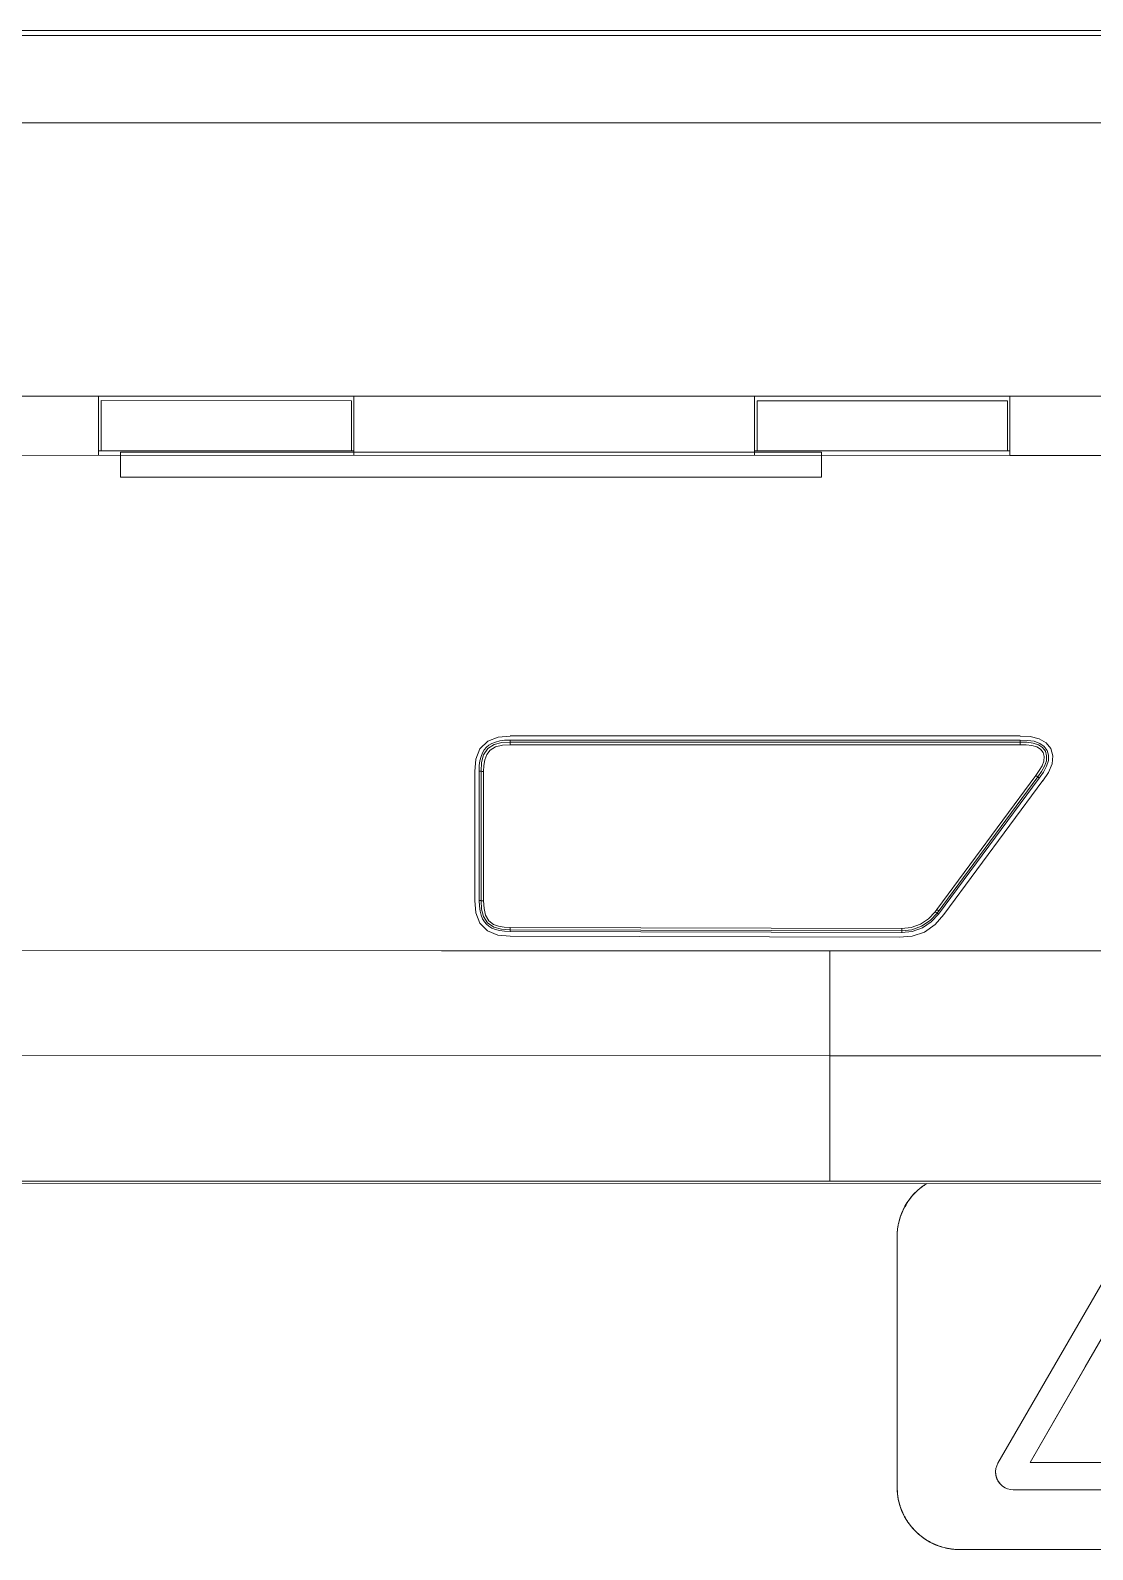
# Model space of a CAD drawing. Header units: millimetres. Extents: x 0 to 100, y -18 to 194.
# Drawn here: x 62.76 to 67, y 147.4 to 153.47 of the extents above; entities that cross this region are included whole.
import ezdxf

# ---------------------------------------------------------------- set-up
doc = ezdxf.new("R2010")
doc.units = ezdxf.units.MM
for name, color, linetype in [('4208-01638_A_0', 7, 'Continuous'), ('4208-01643_A_0', 7, 'Continuous'), ('4403-05132_0', 7, 'Continuous'), ('ANJIAN_A_0', 7, 'Continuous'), ('DAOGUANGZHU_A_0', 7, 'Continuous'), ('ZHUANGSHIMIANBAN_A_0', 7, 'Continuous')]:
    doc.layers.add(name, color=color, linetype=linetype)

msp = doc.modelspace()

# ---------------------------------------------------------------- linework, layer by layer
at = {"color": 0, "linetype": 'Continuous', "lineweight": 9}
for p, q in [((63.1221, 151.7814), (63.1221, 151.6815)), ((65.9211, 151.7814), (63.1221, 151.7814)), ((65.9212, 151.7814), (65.9212, 151.6815)), ((65.9211, 151.6815), (63.1221, 151.6815)), ((67.1339, 148.6229), (66.6257, 147.7432)), ((66.9744, 148.1288), (67.195, 148.5108)), ((66.7538, 147.7467), (66.9744, 148.1288)), ((66.6178, 147.7223), (66.6165, 147.711)), ((66.6209, 147.7332), (66.6178, 147.7223)), ((66.6257, 147.7432), (66.6209, 147.7332)), ((67.6361, 147.7467), (66.7538, 147.7467)), ((66.6361, 147.6591), (66.6444, 147.6517)), ((66.6444, 147.6517), (66.654, 147.6456)), ((66.654, 147.6456), (66.6645, 147.6412)), ((66.6645, 147.6412), (66.6758, 147.6386)), ((66.6758, 147.6386), (66.6871, 147.6377)), ((66.6871, 147.6377), (67.7028, 147.6377))]:
    msp.add_line(p, q, dxfattribs=at)
msp.add_lwpolyline([(66.6165, 147.711), (66.6174, 147.6969), (66.6211, 147.6829), (66.6274, 147.67), (66.6361, 147.6591)], dxfattribs=at)
at = {"layer": '4208-01638_A_0', "color": 0, "linetype": 'Continuous', "lineweight": 9}
for p, q in [((56.1349, 153.0986), (76.2375, 153.0963)), ((69.2928, 152.0047), (57.7968, 152.006)), ((63.035, 152.0054), (63.035, 151.769)), ((64.0546, 151.7689), (64.0546, 152.0053)), ((65.6541, 152.0051), (65.654, 151.7687)), ((66.6737, 151.7686), (66.6737, 152.005)), ((60.4159, 151.7693), (66.6737, 151.7686)), ((66.6737, 151.7686), (68.2731, 151.7684)), ((64.6786, 150.6485), (66.7145, 150.6483)), ((64.5372, 149.9906), (64.5372, 150.5072)), ((66.8046, 150.4698), (66.4093, 149.9346)), ((66.2307, 149.8446), (64.6783, 149.8488)), ((64.404, 149.79), (65.955, 149.7902)), ((65.9549, 148.8701), (65.955, 149.7898)), ((65.955, 149.7902), (69.0983, 149.7898)), ((65.955, 149.3703), (75.495, 149.3692)), ((56.8905, 148.8711), (75.4913, 148.869)), ((75.4913, 148.8586), (56.8905, 148.8607))]:
    msp.add_line(p, q, dxfattribs=at)
for points in [[(64.5372, 150.5064), (64.541, 150.5554), (64.5578, 150.5971), (64.589, 150.6278), (64.6304, 150.6439), (64.6786, 150.6475)], [(66.7145, 150.6473), (66.7547, 150.6456), (66.7906, 150.6372), (66.8187, 150.6207), (66.8371, 150.5975), (66.8451, 150.569), (66.8417, 150.5364), (66.8272, 150.5024), (66.8046, 150.4691)], [(64.6783, 149.849), (64.6293, 149.8529), (64.5877, 149.8697), (64.557, 149.9009), (64.5408, 149.9423), (64.5372, 149.9905)], [(66.4093, 149.9346), (66.3755, 149.8948), (66.3328, 149.8645), (66.2831, 149.8486), (66.2307, 149.8447)], [(56.6447, 149.8045), (59.2311, 149.7966), (61.8175, 149.7916), (64.404, 149.79)], [(59.6621, 149.3752), (62.6901, 149.3713), (65.955, 149.3704)]]:
    msp.add_lwpolyline(points, dxfattribs=at)
at = {"layer": '4208-01643_A_0', "color": 0, "linetype": 'Continuous', "lineweight": 9}
for p, q in [((56.8149, 153.4462), (75.5682, 153.4462)), ((76.2484, 153.0963), (56.1347, 153.0963))]:
    msp.add_line(p, q, dxfattribs=at)
at = {"layer": '4403-05132_0', "color": 0, "linetype": 'Continuous', "lineweight": 9}
for p, q in [((66.2951, 148.8233), (66.2975, 148.8257)), ((66.2548, 148.769), (66.2588, 148.776)), ((66.231, 148.7095), (66.2328, 148.7158)), ((66.2229, 148.6479), (66.2229, 147.6483)), ((67.1339, 148.6229), (66.6257, 147.7432)), ((67.195, 148.5108), (66.7538, 147.7467)), ((66.7538, 147.7467), (66.9744, 148.1288)), ((66.6178, 147.7223), (66.6165, 147.711)), ((66.6209, 147.7332), (66.6178, 147.7223)), ((66.6257, 147.7432), (66.6209, 147.7332)), ((67.6361, 147.7467), (66.7538, 147.7467)), ((66.6361, 147.6591), (66.6444, 147.6517)), ((66.6444, 147.6517), (66.654, 147.6456)), ((66.654, 147.6456), (66.6645, 147.6412)), ((66.6645, 147.6412), (66.6758, 147.6386)), ((66.6758, 147.6386), (66.6871, 147.6377)), ((66.6871, 147.6377), (67.7028, 147.6377)), ((66.2328, 147.5803), (66.231, 147.5867)), ((66.2589, 147.52), (66.2547, 147.5273)), ((66.2977, 147.4703), (66.2949, 147.4731)), ((66.352, 147.4301), (66.3445, 147.4344)), ((66.4114, 147.4064), (66.4047, 147.4083)), ((66.4728, 147.3983), (75.9695, 147.3983))]:
    msp.add_line(p, q, dxfattribs=at)
for points in [[(66.2975, 148.8257), (66.2997, 148.8278), (66.3019, 148.8299), (66.3042, 148.832), (66.3064, 148.8341), (66.3087, 148.8361), (66.3111, 148.8381), (66.3134, 148.8401), (66.3158, 148.842), (66.3182, 148.8439), (66.3207, 148.8458), (66.3231, 148.8476), (66.3256, 148.8494), (66.3281, 148.8512), (66.3306, 148.853), (66.3332, 148.8547), (66.3358, 148.8564), (66.3383, 148.858), (66.341, 148.8597)], [(66.2588, 148.776), (66.2605, 148.7788), (66.2622, 148.7816), (66.264, 148.7844), (66.2658, 148.7872), (66.2677, 148.79), (66.2696, 148.7927), (66.2715, 148.7954), (66.2735, 148.7981), (66.2755, 148.8007), (66.2775, 148.8034), (66.2796, 148.806), (66.2817, 148.8085), (66.2838, 148.8111), (66.286, 148.8136), (66.2882, 148.816), (66.2905, 148.8185), (66.2928, 148.8209), (66.2951, 148.8233)], [(66.2328, 148.7158), (66.2337, 148.719), (66.2347, 148.7223), (66.2358, 148.7255), (66.2369, 148.7287), (66.238, 148.7319), (66.2392, 148.7351), (66.2404, 148.7382), (66.2416, 148.7414), (66.2429, 148.7445), (66.2443, 148.7477), (66.2457, 148.7508), (66.2471, 148.7538), (66.2485, 148.7569), (66.25, 148.76), (66.2516, 148.763), (66.2532, 148.766), (66.2548, 148.769)], [(66.2229, 148.6479), (66.223, 148.6511), (66.223, 148.6544), (66.2231, 148.6576), (66.2233, 148.6609), (66.2235, 148.6641), (66.2238, 148.6674), (66.2241, 148.6706), (66.2244, 148.6739), (66.2248, 148.6772), (66.2252, 148.6804), (66.2257, 148.6837), (66.2262, 148.6869), (66.2268, 148.6902), (66.2274, 148.6934), (66.228, 148.6966), (66.2287, 148.6999), (66.2294, 148.7031), (66.2302, 148.7063), (66.231, 148.7095)], [(66.6165, 147.711), (66.6165, 147.7095), (66.6165, 147.708), (66.6165, 147.7064), (66.6165, 147.7049), (66.6166, 147.7034), (66.6168, 147.7019), (66.6169, 147.7003), (66.6171, 147.6988), (66.6173, 147.6973), (66.6176, 147.6957), (66.6179, 147.6942), (66.6182, 147.6927), (66.6185, 147.6912), (66.6189, 147.6896), (66.6194, 147.6881), (66.6198, 147.6866), (66.6203, 147.6851), (66.6208, 147.6837), (66.6213, 147.6822), (66.6219, 147.6807), (66.6225, 147.6793), (66.6231, 147.6779), (66.6238, 147.6765), (66.6245, 147.6751), (66.6252, 147.6737), (66.626, 147.6723), (66.6268, 147.671), (66.6276, 147.6697), (66.6284, 147.6684), (66.6293, 147.6672), (66.6302, 147.6659), (66.6311, 147.6647), (66.6321, 147.6635), (66.633, 147.6624), (66.634, 147.6612), (66.6351, 147.6602), (66.6361, 147.6591)], [(66.231, 147.5867), (66.2302, 147.5899), (66.2294, 147.5931), (66.2287, 147.5964), (66.228, 147.5996), (66.2274, 147.6028), (66.2268, 147.6061), (66.2262, 147.6093), (66.2257, 147.6126), (66.2252, 147.6158), (66.2248, 147.6191), (66.2244, 147.6223), (66.2241, 147.6256), (66.2238, 147.6288), (66.2235, 147.6321), (66.2233, 147.6353), (66.2231, 147.6386), (66.223, 147.6418), (66.223, 147.6451), (66.2229, 147.6483)], [(66.2547, 147.5273), (66.2531, 147.5303), (66.2515, 147.5333), (66.25, 147.5363), (66.2485, 147.5394), (66.2471, 147.5424), (66.2456, 147.5455), (66.2443, 147.5486), (66.2429, 147.5517), (66.2416, 147.5548), (66.2404, 147.558), (66.2392, 147.5611), (66.238, 147.5643), (66.2369, 147.5674), (66.2358, 147.5706), (66.2348, 147.5738), (66.2338, 147.577), (66.2328, 147.5803)], [(66.2949, 147.4731), (66.2926, 147.4755), (66.2903, 147.4779), (66.2881, 147.4803), (66.2859, 147.4828), (66.2838, 147.4852), (66.2817, 147.4878), (66.2796, 147.4903), (66.2775, 147.4929), (66.2755, 147.4955), (66.2735, 147.4981), (66.2716, 147.5008), (66.2696, 147.5034), (66.2678, 147.5061), (66.2659, 147.5089), (66.2641, 147.5116), (66.2623, 147.5144), (66.2606, 147.5172), (66.2589, 147.52)], [(66.3445, 147.4344), (66.3417, 147.4361), (66.3389, 147.4378), (66.3361, 147.4396), (66.3334, 147.4414), (66.3307, 147.4432), (66.328, 147.4451), (66.3253, 147.447), (66.3227, 147.449), (66.32, 147.4509), (66.3174, 147.453), (66.3149, 147.455), (66.3123, 147.4571), (66.3098, 147.4592), (66.3073, 147.4614), (66.3049, 147.4635), (66.3025, 147.4658), (66.3001, 147.468), (66.2977, 147.4703)], [(66.4047, 147.4083), (66.4015, 147.4092), (66.3983, 147.4102), (66.3951, 147.4113), (66.3919, 147.4124), (66.3888, 147.4135), (66.3856, 147.4146), (66.3825, 147.4158), (66.3794, 147.4171), (66.3762, 147.4184), (66.3732, 147.4197), (66.3701, 147.4211), (66.367, 147.4225), (66.364, 147.4239), (66.361, 147.4254), (66.358, 147.4269), (66.355, 147.4285), (66.352, 147.4301)], [(66.4728, 147.3984), (66.4696, 147.3984), (66.4664, 147.3985), (66.4631, 147.3986), (66.4599, 147.3988), (66.4567, 147.399), (66.4534, 147.3992), (66.4502, 147.3995), (66.4469, 147.3998), (66.4437, 147.4002), (66.4404, 147.4006), (66.4372, 147.4011), (66.434, 147.4016), (66.4307, 147.4022), (66.4275, 147.4028), (66.4243, 147.4034), (66.4211, 147.4041), (66.4179, 147.4048), (66.4146, 147.4056), (66.4114, 147.4064)]]:
    msp.add_lwpolyline(points, dxfattribs=at)
for centre, start, end in [((66.4728, 148.6479), 121.75445, 180), ((66.4728, 147.6483), 180, 270)]:
    msp.add_arc(centre, 0.2499, start, end, dxfattribs=at)
at = {"layer": 'ANJIAN_A_0', "color": 0, "linetype": 'Continuous', "lineweight": 9}
for p, q in [((64.6786, 150.6132), (64.6786, 150.6315)), ((64.6786, 150.6315), (66.7145, 150.6313)), ((66.7145, 150.6235), (64.6786, 150.6237)), ((66.7145, 150.6129), (64.6786, 150.6132)), ((66.7145, 150.6313), (66.7145, 150.6129)), ((64.5543, 150.5072), (64.5549, 149.9906)), ((64.5621, 150.5072), (64.5543, 150.5072)), ((64.5621, 150.5072), (64.562, 149.9906)), ((64.572, 149.9898), (64.5721, 150.5066)), ((66.3813, 149.9544), (66.7766, 150.4899)), ((66.3829, 149.9406), (66.7846, 150.4845)), ((66.7846, 150.4845), (66.7908, 150.48)), ((66.7908, 150.48), (66.3886, 149.9364)), ((64.5549, 149.9906), (64.562, 149.9906)), ((66.3749, 149.9458), (66.3813, 149.9544)), ((66.3886, 149.9364), (66.3829, 149.9406)), ((64.6784, 149.883), (64.6784, 149.8738)), ((64.6784, 149.883), (66.2417, 149.8787)), ((66.2417, 149.8787), (66.2416, 149.8624)), ((64.6784, 149.8667), (64.6784, 149.8737)), ((64.6784, 149.8737), (66.2417, 149.8694)), ((66.2416, 149.8626), (64.6784, 149.8668))]:
    msp.add_line(p, q, dxfattribs=at)
for points in [[(64.5545, 150.5072), (64.5552, 150.5296), (64.5578, 150.5494), (64.5622, 150.5666), (64.568, 150.581), (64.5751, 150.5929), (64.5834, 150.6027), (64.5934, 150.611), (64.6052, 150.618), (64.6196, 150.6238), (64.6366, 150.6281), (64.6563, 150.6307), (64.6786, 150.6315)], [(64.5621, 150.5072), (64.5643, 150.5416), (64.5724, 150.5721), (64.5893, 150.5975), (64.6149, 150.6138), (64.6449, 150.6216), (64.6786, 150.6237)], [(64.6786, 150.6132), (64.6471, 150.6112), (64.6204, 150.6047), (64.5987, 150.592), (64.5845, 150.5736), (64.5768, 150.5527), (64.5731, 150.5306), (64.5721, 150.5066)], [(66.7145, 150.6313), (66.7435, 150.6306), (66.7701, 150.6268), (66.7928, 150.6185), (66.8104, 150.6062), (66.8221, 150.5903), (66.8277, 150.5714), (66.827, 150.55), (66.8201, 150.527), (66.8074, 150.5036), (66.7908, 150.48)], [(66.7145, 150.6235), (66.7413, 150.6229), (66.766, 150.6197), (66.7874, 150.6125), (66.804, 150.6015), (66.8151, 150.5869), (66.8201, 150.5693), (66.819, 150.5494), (66.8121, 150.5281), (66.8, 150.5064), (66.7846, 150.4845)], [(66.7145, 150.6129), (66.7387, 150.6125), (66.7611, 150.6099), (66.7806, 150.6041), (66.7959, 150.5947), (66.8062, 150.5818), (66.8103, 150.5658), (66.8086, 150.548), (66.8017, 150.5289), (66.7906, 150.5095), (66.7766, 150.4899)], [(64.5621, 150.5072), (64.5634, 150.5069), (64.567, 150.5067), (64.5721, 150.5066)], [(66.7846, 150.4845), (66.7835, 150.4851), (66.7805, 150.4871), (66.7766, 150.4899)], [(64.6784, 149.8668), (64.6561, 149.8678), (64.6364, 149.8705), (64.6192, 149.8749), (64.605, 149.8807), (64.5932, 149.8878), (64.5835, 149.8961), (64.5752, 149.9059), (64.5683, 149.9178), (64.5626, 149.932), (64.5584, 149.9489), (64.5558, 149.9684), (64.5547, 149.9906)], [(64.6784, 149.8738), (64.6439, 149.8762), (64.6135, 149.8844), (64.5882, 149.9013), (64.5719, 149.9268), (64.5641, 149.9569), (64.562, 149.9906)], [(64.562, 149.9906), (64.5633, 149.9902), (64.5669, 149.99), (64.572, 149.9898)], [(64.572, 149.9898), (64.5739, 149.9585), (64.5804, 149.9318), (64.5929, 149.9101), (64.6113, 149.8957), (64.6322, 149.8879), (64.6543, 149.8841), (64.6784, 149.883)], [(66.3749, 149.9458), (66.3484, 149.9177), (66.3162, 149.8964), (66.2799, 149.8832), (66.2417, 149.8787)], [(66.3829, 149.9406), (66.3548, 149.9108), (66.3206, 149.8883), (66.2822, 149.8742), (66.2417, 149.8695)], [(66.3749, 149.9458), (66.3787, 149.943), (66.3816, 149.9411), (66.3829, 149.9406)], [(66.3813, 149.9544), (66.3851, 149.9517), (66.3881, 149.9498), (66.3893, 149.9493)], [(66.2416, 149.8626), (66.2839, 149.8675), (66.3239, 149.8821), (66.3594, 149.9055), (66.3886, 149.9364)]]:
    msp.add_lwpolyline(points, dxfattribs=at)
at = {"layer": 'DAOGUANGZHU_A_0', "color": 0, "linetype": 'Continuous', "lineweight": 9}
for p, q in [((63.045, 151.9873), (63.045, 151.7873)), ((64.0446, 151.9872), (63.045, 151.9873)), ((64.0446, 151.7872), (64.0446, 151.9872)), ((65.6641, 151.987), (65.664, 151.787)), ((66.6637, 151.9869), (65.6641, 151.987)), ((66.6637, 151.7869), (66.6637, 151.9869)), ((63.035, 151.7873), (64.0546, 151.7872)), ((65.654, 151.787), (66.6737, 151.7869))]:
    msp.add_line(p, q, dxfattribs=at)
at = {"layer": 'ZHUANGSHIMIANBAN_A_0', "color": 0, "linetype": 'Continuous', "lineweight": 9}
msp.add_line((75.5682, 153.4662), (56.8149, 153.4662), dxfattribs=at)

doc.saveas('drawing.dxf')
